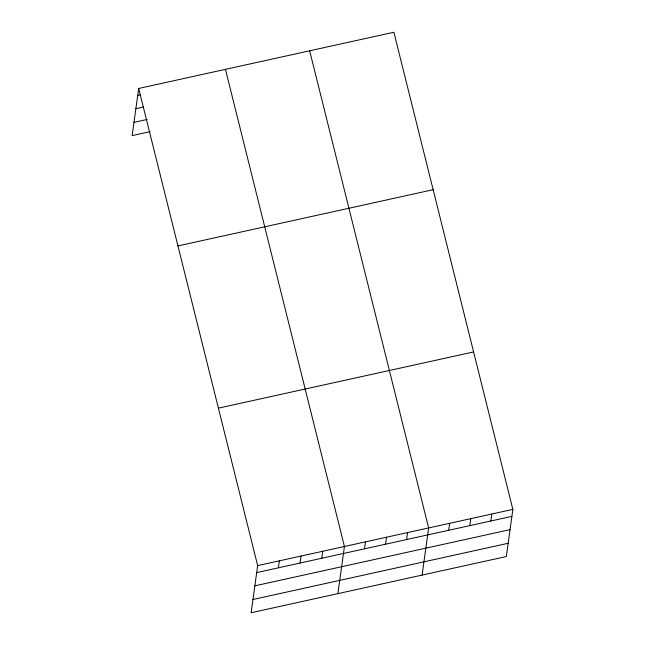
<?xml version="1.0" encoding="UTF-8"?>
<svg xmlns="http://www.w3.org/2000/svg" width="645" height="645" viewBox="0 0 645 645"><rect width="100%" height="100%" fill="white"/><g stroke="black" fill="none" stroke-linecap="round" stroke-linejoin="round"><path stroke-width="0.97" d="M138.683 88.462L257.661 565.609L251.115 612.75L506.317 556.538L512.856 509.389L393.885 32.25L138.683 88.462L132.144 135.611L150.059 131.661M278.382 567.81L279.35 560.827M300.078 563.029L301.046 556.046M321.766 558.256L322.734 551.273M337.883 593.634L344.43 546.492L225.452 69.354M364.514 548.839L365.481 541.856M385.565 544.203L386.532 537.212M406.624 539.559L407.592 532.577M422.104 575.09L428.643 527.941L309.664 50.802M448.726 530.287L449.694 523.305M469.786 525.651L470.753 518.669M490.837 521.015L491.804 514.025M137.716 95.444L140.546 94.823M135.877 108.699L143.416 107.038M133.983 122.356L147.181 119.446M177.947 245.922L433.142 189.703M218.397 408.148L473.599 351.936M257.661 565.609L512.856 509.389M256.694 572.591L511.888 516.371M254.856 585.837L510.05 529.626M252.961 599.495L508.155 543.284"/></g></svg>
